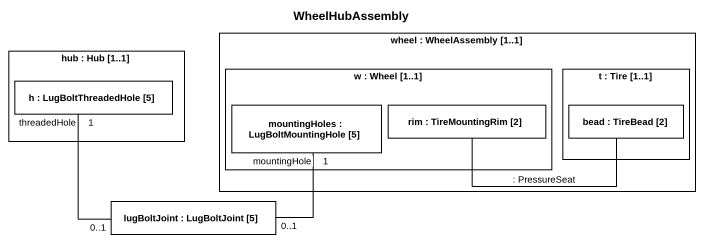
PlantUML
@startuml
title WheelHubAssembly
rectangle "hub : Hub [1..1]" as hub #FFFFFF {
  rectangle "h : LugBoltThreadedHole [5]" as h #FFFFFF
}
rectangle "wheel : WheelAssembly [1..1]" as wheel #FFFFFF {
  rectangle "w : Wheel [1..1]" as w #FFFFFF {
    rectangle "mountingHoles : LugBoltMountingHole [5]" as mountingHoles #FFFFFF
    rectangle "rim : TireMountingRim [2]" as rim #FFFFFF
  }
  rectangle "t : Tire [1..1]" as t #FFFFFF {
    rectangle "bead : TireBead [2]" as bead #FFFFFF
  }
}
rectangle "lugBoltJoint : LugBoltJoint [5]" as lugBoltJoint #FFFFFF
h "threadedHole\n1" -- "0..1" lugBoltJoint
mountingHoles "1\nmountingHole" -- "0..1" lugBoltJoint
rim -right- bead : : PressureSeat
@enduml
